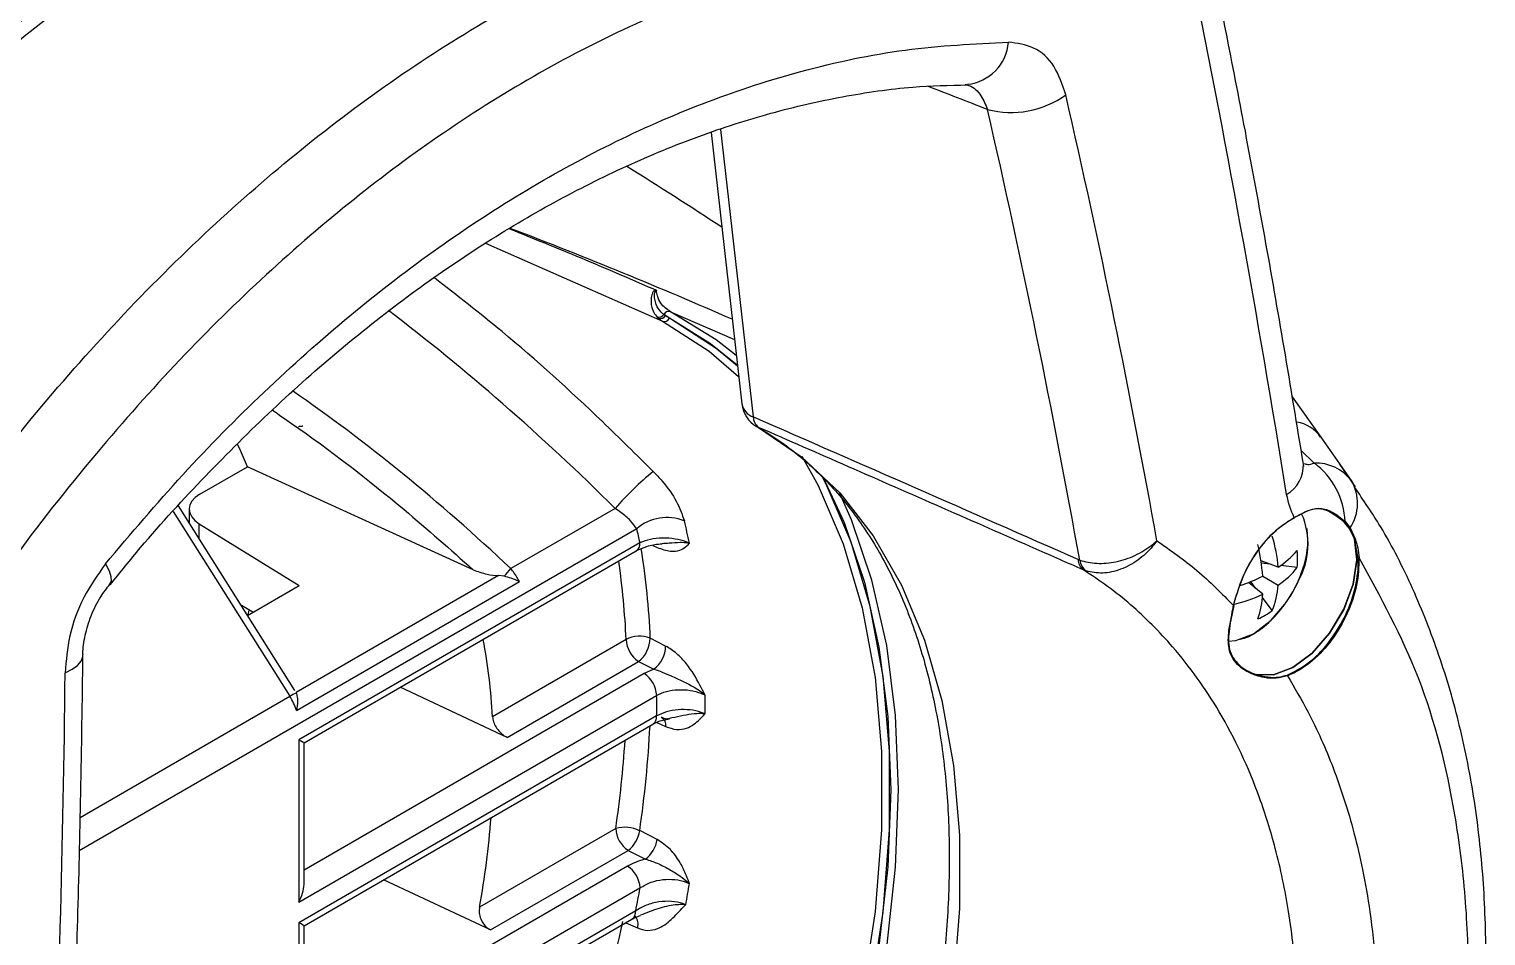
# Model space of a CAD drawing. Extents: x 6 to 134, y 3 to 97.
# Drawn here: x 103.651 to 106.092, y 7.156 to 8.675 of the extents above; entities that cross this region are included whole.
import ezdxf

# ---------------------------------------------------------------- set-up
doc = ezdxf.new("R2010")
doc.units = 0
doc.header["$MEASUREMENT"] = 0
doc.layers.add('OBJECT', color=7, linetype='CONTINUOUS')

msp = doc.modelspace()

# ---------------------------------------------------------------- linework, layer by layer
at = {"layer": 'OBJECT'}
for p, q in [((104.7937, 8.5016), (104.8451, 8.0472)), ((104.8097, 8.5068), (104.8643, 8.0253)), ((104.4158, 8.3164), (104.7125, 8.1857)), ((104.7255, 8.2016), (104.8329, 8.1551)), ((104.7035, 8.1925), (104.7058, 8.1903)), ((104.7058, 8.1903), (104.7125, 8.1857)), ((104.7172, 8.1951), (104.7146, 8.1968)), ((104.7238, 8.1906), (104.7172, 8.1951)), ((104.7172, 8.1951), (104.7241, 8.1914)), ((105.7675, 8.059), (105.8151, 7.9917)), ((104.87, 8.0095), (104.8734, 8.0078)), ((105.8151, 7.9917), (105.8661, 7.9188)), ((105.8042, 7.9482), (105.7824, 7.9692)), ((103.937, 7.8959), (104.0168, 7.942)), ((104.3951, 7.7695), (104.0168, 7.942)), ((105.8707, 7.9124), (105.8472, 7.946)), ((105.8661, 7.9188), (105.8703, 7.9121)), ((105.8703, 7.9121), (105.8727, 7.9081)), ((103.8926, 7.8668), (104.0879, 7.5575)), ((104.0965, 7.5675), (103.9014, 7.8765)), ((103.9194, 7.8712), (103.9194, 7.8481)), ((104.633, 7.8722), (104.4582, 7.7713)), ((104.6692, 7.8381), (103.7349, 7.2987)), ((103.9362, 7.8465), (104.1037, 7.743)), ((103.9362, 7.8214), (103.9362, 7.8465)), ((105.863, 7.8389), (105.8546, 7.8493)), ((105.8559, 7.85), (105.8645, 7.8394)), ((105.8715, 7.8212), (105.863, 7.8389)), ((105.8645, 7.8394), (105.873, 7.8215)), ((104.6746, 7.8147), (104.1029, 7.4846)), ((104.696, 7.8103), (104.7033, 7.8068)), ((105.8715, 7.8212), (105.8716, 7.8209)), ((105.8778, 7.7891), (105.8716, 7.8209)), ((105.8731, 7.8213), (105.873, 7.8215)), ((104.1117, 7.4796), (104.6684, 7.801)), ((105.4088, 7.7865), (105.4113, 7.7855)), ((105.4221, 7.7675), (105.4171, 7.7694)), ((105.7439, 7.7736), (105.7151, 7.7844)), ((105.7296, 7.7789), (105.7157, 7.7806)), ((105.7758, 7.7735), (105.7484, 7.7767)), ((104.0172, 7.6931), (104.1037, 7.743)), ((104.4378, 7.7596), (104.0985, 7.5637)), ((104.099, 7.534), (104.4725, 7.7496)), ((104.4469, 7.7585), (104.4378, 7.7596)), ((105.7179, 7.7286), (105.6942, 7.7482)), ((105.7061, 7.7384), (105.6978, 7.7496)), ((105.7179, 7.7586), (105.7439, 7.7436)), ((105.6694, 7.7093), (105.6714, 7.7184)), ((105.6716, 7.719), (105.6714, 7.7184)), ((105.6717, 7.7185), (105.6718, 7.7191)), ((105.734, 7.701), (105.7175, 7.7232)), ((104.0262, 7.6983), (104.0069, 7.7094)), ((104.0183, 7.6937), (104.0197, 7.702)), ((105.6644, 7.6849), (105.6694, 7.7093)), ((105.6693, 7.7098), (105.6645, 7.6858)), ((105.6644, 7.6849), (105.6643, 7.6846)), ((105.6647, 7.6849), (105.6648, 7.6853)), ((104.6514, 7.6524), (104.4275, 7.5232)), ((104.7176, 7.6417), (104.6919, 7.6547)), ((104.452, 7.4888), (104.6722, 7.6159)), ((104.6722, 7.6159), (104.698, 7.603)), ((104.6817, 7.5956), (104.1117, 7.2665)), ((104.698, 7.603), (104.6817, 7.5956)), ((105.7071, 7.5938), (105.707, 7.5938)), ((105.707, 7.5923), (105.7071, 7.5922)), ((104.452, 7.4888), (104.2729, 7.5726)), ((103.7365, 7.3547), (104.0879, 7.5575)), ((104.0985, 7.5637), (104.0988, 7.5627)), ((104.1029, 7.2129), (104.7025, 7.5591)), ((104.7025, 7.5246), (104.1029, 7.1784)), ((104.1117, 7.1734), (104.6963, 7.5109)), ((104.703, 7.5138), (104.7176, 7.507)), ((104.1029, 7.4846), (104.1029, 7.2129)), ((104.1117, 7.2425), (104.1117, 7.4796)), ((104.6339, 7.3362), (104.4057, 7.2044)), ((104.7033, 7.3178), (104.6741, 7.3326)), ((104.424, 7.1664), (104.6548, 7.2996)), ((104.6548, 7.2996), (104.684, 7.2849)), ((104.6538, 7.2733), (104.1117, 6.9603)), ((104.424, 7.1664), (104.2451, 7.2504)), ((104.1029, 6.9067), (104.6746, 7.2367)), ((104.6674, 7.1982), (104.1029, 6.8722)), ((104.1029, 7.1784), (104.1029, 6.9067)), ((104.1117, 6.8672), (104.6612, 7.1844)), ((104.6509, 7.1785), (104.6703, 7.1696)), ((104.1117, 6.9362), (104.1117, 7.1734))]:
    msp.add_line(p, q, dxfattribs=at)
at = {"layer": 'OBJECT', "flags": 128}
for points in [[(105.0204, 9.2351), (104.8927, 9.2331), (104.761, 9.2183), (104.626, 9.1908), (104.4882, 9.1508), (104.3484, 9.0985), (104.2073, 9.0341), (104.0654, 8.9579), (103.9235, 8.8703), (103.7824, 8.7717), (103.6426, 8.6626), (103.5048, 8.5436), (103.3698, 8.4151), (103.2381, 8.2779), (103.1104, 8.1325)], [(104.8359, 8.1283), (104.8021, 8.1547), (104.7255, 8.2016)], [(104.7125, 8.1857), (104.7905, 8.1355), (104.8399, 8.0931)], [(104.838, 8.1105), (104.8023, 8.1402), (104.7238, 8.1906)], [(104.7241, 8.1914), (104.7929, 8.1483), (104.8378, 8.1118)], [(104.8734, 8.0078), (104.9451, 7.9587), (105.0092, 7.898), (105.0653, 7.8262), (105.1127, 7.7439), (105.1512, 7.6518), (105.1803, 7.5507), (105.1999, 7.4415), (105.2097, 7.325), (105.2097, 7.2024), (105.1999, 7.0746), (105.1803, 6.9428), (105.1512, 6.8081), (105.1127, 6.6716), (105.0653, 6.5345), (105.0092, 6.3979), (104.9451, 6.2632), (104.8734, 6.1313)], [(104.0168, 7.942), (104.0054, 7.9692), (104.0004, 7.98)], [(104.9458, 7.9599), (104.9732, 7.9106), (105.0152, 7.813), (105.0471, 7.7056), (105.0684, 7.5892), (105.0792, 7.4649), (105.0792, 7.3338), (105.0684, 7.1971), (105.0471, 7.056), (105.0152, 6.9118), (104.9732, 6.7658), (104.9215, 6.6193), (104.8604, 6.4735), (104.7905, 6.3299), (104.7125, 6.1896)], [(104.9811, 7.9253), (105.0167, 7.8485), (105.0506, 7.7484), (105.075, 7.6399), (105.0897, 7.5237), (105.0946, 7.4008), (105.0897, 7.2722), (105.075, 7.1391), (105.0506, 7.0023), (105.0167, 6.8631), (104.9736, 6.7227), (104.9216, 6.5821), (104.8612, 6.4424), (104.7929, 6.305), (104.7172, 6.1707)], [(104.7238, 6.1829), (104.8023, 6.3239), (104.8726, 6.4684), (104.934, 6.615), (104.9861, 6.7624), (105.0284, 6.9093), (105.0604, 7.0543), (105.0819, 7.1962), (105.0927, 7.3337), (105.0927, 7.4656), (105.0819, 7.5906), (105.0604, 7.7077), (105.0284, 7.8158), (104.9861, 7.9139), (104.9795, 7.9267)], [(104.7255, 6.1595), (104.8021, 6.2949), (104.8714, 6.4336), (104.9325, 6.5745), (104.9852, 6.7165), (105.0289, 6.8583), (105.0632, 6.9989), (105.0879, 7.137), (105.1029, 7.2715), (105.1079, 7.4013), (105.1029, 7.5253), (105.0879, 7.6426), (105.0632, 7.7521), (105.0289, 7.853), (105.0096, 7.8969)], [(105.707, 7.5938), (105.7361, 7.5933), (105.7684, 7.6058), (105.8007, 7.6299), (105.8301, 7.6634), (105.8537, 7.7032), (105.8693, 7.7454), (105.8755, 7.786), (105.8715, 7.8212)], [(105.8716, 7.8209), (105.8755, 7.7857), (105.8693, 7.7451), (105.8537, 7.703), (105.8301, 7.6633), (105.8007, 7.6298), (105.7684, 7.6058), (105.7362, 7.5934), (105.7071, 7.5938)], [(103.779, 7.7793), (103.7851, 7.7679), (103.7883, 7.758), (103.7884, 7.7501), (103.7859, 7.7452)], [(105.6716, 7.719), (105.6717, 7.719), (105.6718, 7.7191), (105.6718, 7.7191), (105.6718, 7.7192), (105.6718, 7.7192), (105.6718, 7.7193), (105.6717, 7.7193)], [(105.7027, 7.6623), (105.7323, 7.685), (105.7551, 7.7117)], [(105.6603, 7.6499), (105.6731, 7.6509), (105.7027, 7.6623)], [(103.7114, 7.597), (103.7232, 7.6028), (103.7323, 7.6093), (103.7383, 7.6165), (103.7411, 7.624), (103.7413, 7.6264)]]:
    msp.add_lwpolyline(points, dxfattribs=at)
at = {"layer": 'OBJECT'}
for centre, radius, start, end in [((105.2151, 8.6591), 0.0772, 275.9352, 355.2702), ((105.2964, 8.691), 0.1559, 255.3028, 306.0026), ((104.7229, 8.1927), 0.00922, 73.8895, 153.488), ((104.7059, 8.2027), 0.0105, 256.3124, 325.7993), ((104.7083, 8.2002), 0.0102, 255.5852, 329.8939), ((104.7154, 8.1945), 0.0093, 251.9303, 335.2998), ((104.8948, 8.0529), 0.05, 186.463, 240.2141), ((104.8736, 8.0528), 0.029, 191.0797, 251.2745), ((104.8867, 8.0258), 0.0224, 181.1818, 233.5138), ((105.7642, 7.9553), 0.0625, 35.5766, 79.9448), ((105.0209, 7.5351), 0.5139, 129.0856, 139.0095), ((105.7298, 7.9442), 0.0564, 299.9718, 2.3609), ((105.8068, 7.8737), 0.0745, 37.2018, 91.9632), ((105.7273, 7.8451), 0.1287, 2.1796, 53.2658), ((105.8026, 7.8804), 0.0742, 326.445, 31.1312), ((105.6687, 7.8124), 0.1252, 330.0385, 23.8636), ((104.7199, 7.7783), 0.0785, 68.3317, 130.318), ((103.6682, 7.5921), 1.0308, 12.4712, 13.8056), ((103.7005, 7.5937), 1.0796, 11.7668, 13.8002), ((105.7706, 7.8567), 0.00047, 235.2929, 12.3578), ((105.8548, 7.8504), 0.00116, 258.6993, 337.1268), ((105.8634, 7.84), 0.00117, 249.8848, 330.0489), ((104.6603, 7.8129), 0.0144, 304.1262, 7.186), ((105.4056, 7.7377), 0.313, 3.8355, 13.6656), ((105.4963, 7.7534), 0.2484, 4.6605, 16.895), ((105.872, 7.8224), 0.00132, 249.9257, 318.8212), ((105.8721, 7.8221), 0.00132, 249.1462, 318.6593), ((103.3881, 7.5989), 1.305, 2.4479, 9.0766), ((105.4316, 7.7871), 0.0229, 181.432, 230.4982), ((105.6591, 7.903), 0.1546, 303.2272, 318.9729), ((105.6365, 7.7875), 0.14, 354.2678, 5.7322), ((105.8785, 7.7906), 0.00161, 245.9504, 297.9593), ((104.2639, 7.9315), 0.2518, 316.5991, 320.4981), ((103.3502, 7.5959), 1.3024, 2.4877, 8.3024), ((105.4387, 7.7896), 0.0276, 188.5566, 233.1411), ((105.6651, 7.8598), 0.1404, 304.1266, 322.0436), ((105.5828, 8.033), 0.3059, 288.5502, 296.2172), ((105.6039, 7.7537), 0.1404, 337.9552, 355.8706), ((105.5759, 7.8406), 0.2208, 324.2814, 335.724), ((105.8613, 7.662), 0.1983, 163.1737, 173.2362), ((105.8612, 7.662), 0.1982, 163.34, 173.1275), ((105.6116, 7.9531), 0.2484, 283.1028, 295.3367), ((105.6715, 7.7187), 0.000261, 260.4754, 328.2065), ((105.5635, 7.7374), 0.1547, 341.0252, 356.7698), ((105.6694, 7.7095), 0.000209, 258.251, 72.24), ((105.6522, 7.8147), 0.14, 294.2647, 305.73), ((105.6642, 7.6851), 0.000475, 275.9137, 345.7911), ((105.6643, 7.6854), 0.000469, 275.606, 346.004), ((103.434, 7.4704), 0.9949, 3.0404, 10.5721), ((104.6738, 7.6137), 0.0448, 66.2433, 120.0752), ((104.6976, 7.6546), 0.0462, 182.6523, 236.7703), ((104.6412, 7.656), 0.0506, 307.7417, 358.5438), ((104.667, 7.643), 0.0506, 307.7424, 358.5292), ((104.6564, 7.5569), 0.0462, 2.6523, 56.7703), ((105.7062, 7.5931), 0.00114, 315.4092, 40.8364), ((105.7063, 7.593), 0.00114, 315.4895, 41.7604), ((105.7579, 7.592), 0.00135, 354.5711, 55.6349), ((104.1176, 7.5089), 0.057, 109.2734, 121.4788), ((103.1923, 7.5418), 1.5103, 359.3466, 0.6534), ((103.217, 7.5439), 1.5667, 359.4233, 0.5767), ((104.6882, 7.5228), 0.0144, 304.1262, 7.186), ((104.7033, 7.5097), 0.0146, 349.1504, 59.1573), ((102.8551, 7.6004), 1.8386, 351.6231, 357.1195), ((102.8208, 7.6022), 1.8326, 351.6513, 356.2962), ((102.9077, 7.4752), 1.5223, 349.7534, 355.4468), ((104.6493, 7.2823), 0.056, 63.8019, 105.9612), ((104.6801, 7.3383), 0.0462, 182.6523, 236.7703), ((104.6231, 7.3403), 0.0516, 307.9074, 351.3292), ((104.6523, 7.3256), 0.0516, 307.9074, 351.3281), ((104.6285, 7.2346), 0.0462, 2.6523, 56.7703), ((102.6517, 7.5933), 2.0542, 348.9079, 350.0029), ((102.6853, 7.592), 2.1012, 349.4869, 350.4595), ((102.3276, 7.6968), 2.3753, 342.2296, 347.4481), ((104.6531, 7.1964), 0.0144, 304.1262, 7.186), ((104.6512, 7.1762), 0.0203, 340.8125, 40.9305)]:
    msp.add_arc(centre, radius, start, end, dxfattribs=at)
for centre, major_axis, ratio, start_param, end_param in [((95.1069, 14.9486), (-8.6782, 15.0549), 0.435892, 3.994547, 4.058995), ((134.492, -5.6522), (41.2224, -18.0402), 0.041121, 2.377001, 2.380446), ((91.8816, 13.0867), (-11.7585, 13.1395), 0.561291, 3.880449, 3.934317), ((91.8206, 13.0316), (-11.7075, 13.0528), 0.561109, 3.878912, 3.933702), ((100.5163, 8.0486), (5.4469, -1.2998), 0.337357, 0.746749, 0.792448), ((102.9213, 7.5433), (3.5048, -0.8364), 0.337357, 1.077624, 1.199033), ((104.1043, 6.4002), (-1.4456, 2.1448), 0.522119, 5.078185, 5.290091), ((104.0764, 6.4433), (-1.2421, 1.844), 0.519337, 5.123317, 5.358835), ((104.8849, 7.2703), (10.7401, -4.7129), 0.058267, 1.54758, 1.598277), ((103.9794, 7.8706), (0.06, -0.0009), 0.587275, 2.36523, 3.918573), ((92.8325, 13.6356), (-5.5041, 16.751), 0.560269, 4.114052, 4.16792), ((104.0608, 7.5359), (-0.0296, 0.0522), 0.572321, 4.36382, 4.804025), ((104.0817, 7.4969), (0.03, -0.0173), 0.00007, 6.283145, 7.068624), ((104.0817, 7.2251), (0.0212, 0.0367), 0.577335, 4.71243, 5.497828), ((104.0817, 7.1907), (0.03, -0.0173), 0.00007, 0.000041, 0.785439)]:
    msp.add_ellipse(centre, major_axis=major_axis, ratio=ratio, start_param=start_param, end_param=end_param, dxfattribs=at)
for points, knots in [([(105.0014, 9.2423), (104.9798, 9.2427), (104.9179, 9.2439), (104.8128, 9.2369), (104.6854, 9.2179), (104.5553, 9.1874), (104.4231, 9.1456), (104.2892, 9.0928), (104.1545, 9.0292), (104.0194, 8.9551), (103.8846, 8.8709), (103.7505, 8.7768), (103.6179, 8.6734), (103.4872, 8.5611), (103.3591, 8.4404), (103.2362, 8.3141), (103.1452, 8.2127), (103.096, 8.1547), (103.0843, 8.1409)], [0, 0, 0, 0, 0.035881, 0.103149, 0.170543, 0.238092, 0.305759, 0.373505, 0.4413, 0.509118, 0.576941, 0.644755, 0.712555, 0.780338, 0.848103, 0.91585, 0.98002, 1, 1, 1, 1]), ([(103.3833, 7.653), (103.4251, 7.7149), (103.5089, 7.8392), (103.6456, 8.0143), (103.7905, 8.1802), (103.9418, 8.332), (104.0974, 8.4683), (104.257, 8.589), (104.422, 8.6946), (104.5883, 8.782), (104.7538, 8.8508), (104.9179, 8.9015), (105.0825, 8.9346), (105.2476, 8.9488), (105.4117, 8.945), (105.5171, 8.9252), (105.57, 8.9153)], [0, 0, 0, 0, 0.069874, 0.140224, 0.21209, 0.284485, 0.354361, 0.42473, 0.496663, 0.569139, 0.63829, 0.70792, 0.779053, 0.850702, 0.925062, 1, 1, 1, 1]), ([(105.7862, 7.9465), (105.7755, 8.0114), (105.7446, 8.1995), (105.6907, 8.5001), (105.6431, 8.7384), (105.6208, 8.8503)], [0, 0, 0, 0, 0.218244, 0.632955, 1, 1, 1, 1]), ([(105.5929, 8.8006), (105.5456, 8.8098), (105.4506, 8.8284), (105.2999, 8.8348), (105.1437, 8.8245), (104.9847, 8.7956), (104.8252, 8.7492), (104.6656, 8.6854), (104.5049, 8.6035), (104.3472, 8.505), (104.1945, 8.3918), (104.0468, 8.265), (103.9023, 8.1227), (103.7587, 7.9614), (103.6173, 7.7824), (103.5281, 7.6495), (103.4834, 7.5828)], [0, 0, 0, 0, 0.069423, 0.139315, 0.210704, 0.282616, 0.352042, 0.421958, 0.493432, 0.565446, 0.634079, 0.703187, 0.773786, 0.844894, 0.922121, 1, 1, 1, 1]), ([(103.779, 7.7793), (103.8218, 7.8299), (103.9076, 7.931), (104.0448, 8.0697), (104.188, 8.1973), (104.3354, 8.3105), (104.4845, 8.4077), (104.6356, 8.4898), (104.7892, 8.5564), (104.9514, 8.6087), (105.1204, 8.6446), (105.2346, 8.6501), (105.292, 8.6528)], [0, 0, 0, 0, 0.095398, 0.1907956, 0.2889546, 0.3871132, 0.4825164, 0.5779195, 0.6761072, 0.7742954, 0.8866036, 1, 1, 1, 1]), ([(105.388, 8.5649), (105.3823, 8.5819), (105.3708, 8.6158), (105.336, 8.647), (105.3065, 8.6509), (105.292, 8.6528)], [0, 0, 0, 0, 0.336948, 0.673845, 1, 1, 1, 1]), ([(103.787, 7.7444), (103.8038, 7.7653), (103.8554, 7.829), (103.9461, 7.9273), (104.0582, 8.039), (104.1737, 8.1411), (104.2913, 8.2334), (104.4107, 8.3153), (104.531, 8.3865), (104.6522, 8.4472), (104.7736, 8.497), (104.8945, 8.5359), (105.0143, 8.5631), (105.1243, 8.5791), (105.1927, 8.5807), (105.223, 8.5813)], [0, 0, 0, 0, 0.039656, 0.121177, 0.202688, 0.284193, 0.365707, 0.446584, 0.527357, 0.608337, 0.689554, 0.771035, 0.852808, 0.934912, 1, 1, 1, 1]), ([(105.2192, 8.5821), (105.2214, 8.5816), (105.2323, 8.5792), (105.2466, 8.565), (105.2536, 8.5481), (105.2568, 8.5402)], [0, 0, 0, 0, 0.119031, 0.589735, 1, 1, 1, 1]), ([(104.4561, 8.3403), (104.4961, 8.3242), (104.5763, 8.2919), (104.6574, 8.257), (104.6988, 8.2389), (104.7002, 8.2383)], [0, 0, 0, 0, 0.489015, 0.981928, 1, 1, 1, 1]), ([(104.6969, 7.934), (104.6686, 7.962), (104.5865, 8.043), (104.4653, 8.1532), (104.3682, 8.2285), (104.3301, 8.2581)], [0, 0, 0, 0, 0.242395, 0.702748, 1, 1, 1, 1]), ([(104.7002, 8.2383), (104.7001, 8.2382), (104.699, 8.2379), (104.697, 8.236), (104.6944, 8.2308), (104.6931, 8.2244), (104.6929, 8.2128), (104.696, 8.2016), (104.7015, 8.1949), (104.7035, 8.1925)], [0, 0, 0, 0, 0.00812, 0.048438, 0.130028, 0.293206, 0.393297, 0.782545, 1, 1, 1, 1]), ([(104.7146, 8.1968), (104.7124, 8.1987), (104.706, 8.204), (104.7012, 8.2135), (104.6991, 8.2237), (104.6988, 8.2295), (104.6995, 8.2343), (104.7004, 8.2363), (104.701, 8.2368), (104.7013, 8.237), (104.7015, 8.237), (104.7018, 8.2369), (104.702, 8.2368), (104.7021, 8.2368), (104.7021, 8.2367)], [0, 0, 0, 0, 0.2144588, 0.6020382, 0.702181, 0.8645856, 0.9422972, 0.9755715, 0.9831552, 0.9864719, 0.9906549, 0.9948579, 0.9954935, 1, 1, 1, 1]), ([(104.7021, 8.2367), (104.7021, 8.2368), (104.7021, 8.2368), (104.7018, 8.2372), (104.7013, 8.2378), (104.7006, 8.2381), (104.7002, 8.2383)], [0, 0, 0, 0, 0.054632, 0.112789, 0.553218, 1, 1, 1, 1]), ([(104.7255, 8.2016), (104.7197, 8.2056), (104.7105, 8.212), (104.7041, 8.2259), (104.7027, 8.2339), (104.7021, 8.2367)], [0, 0, 0, 0, 0.5180864, 0.8253486, 1, 1, 1, 1]), ([(104.0583, 8.037), (104.0692, 8.0295), (104.145, 7.9776), (104.2588, 7.8901), (104.3568, 7.8034), (104.3951, 7.7695)], [0, 0, 0, 0, 0.092832, 0.645197, 1, 1, 1, 1]), ([(104.1024, 8.0096), (104.1024, 8.0096), (104.103, 8.0096), (104.1054, 8.0096), (104.1079, 8.0098), (104.1094, 8.0102), (104.1096, 8.0103)], [0, 0, 0, 0, 0.012657, 0.192934, 0.849546, 1, 1, 1, 1]), ([(104.87, 8.0095), (104.8813, 8.0026), (104.9154, 7.982), (104.9673, 7.9399), (105.0231, 7.8795), (105.0714, 7.8092), (105.1121, 7.7298), (105.1449, 7.642), (105.1694, 7.5462), (105.1857, 7.4434), (105.1935, 7.334), (105.1927, 7.219), (105.1833, 7.0993), (105.1654, 6.9756), (105.139, 6.849), (105.1043, 6.7205), (105.0615, 6.591), (105.0111, 6.4616), (104.9532, 6.3334), (104.8991, 6.2274), (104.8636, 6.1651), (104.8515, 6.1439)], [0, 0, 0, 0, 0.028596, 0.085585, 0.142402, 0.1988, 0.254729, 0.310266, 0.365533, 0.420641, 0.475673, 0.530683, 0.585696, 0.640731, 0.695799, 0.750901, 0.806034, 0.861195, 0.916377, 0.971573, 1, 1, 1, 1]), ([(105.4171, 7.7694), (105.3909, 7.7809), (105.2597, 7.8386), (105.0785, 7.9181), (104.9235, 7.9859), (104.8734, 8.0078)], [0, 0, 0, 0, 0.144675, 0.723378, 1, 1, 1, 1]), ([(104.6969, 7.934), (104.702, 7.9287), (104.7172, 7.9126), (104.7377, 7.8836), (104.7452, 7.862), (104.7489, 7.8512)], [0, 0, 0, 0, 0.201185, 0.599014, 1, 1, 1, 1]), ([(105.7871, 7.9425), (105.7868, 7.9424), (105.7865, 7.9424), (105.7863, 7.9464), (105.7862, 7.9467)], [0, 0, 0, 0, 0.912527, 1, 1, 1, 1]), ([(105.7875, 7.9474), (105.7894, 7.9467), (105.7946, 7.9447), (105.8005, 7.9468), (105.8042, 7.9482)], [0, 0, 0, 0, 0.376142, 1, 1, 1, 1]), ([(105.7711, 7.8568), (105.771, 7.8569), (105.7648, 7.8677), (105.7614, 7.8816), (105.758, 7.8954)], [0, 0, 0, 0, 0.0080179, 1, 1, 1, 1]), ([(105.8745, 6.1636), (105.8865, 6.1914), (105.9197, 6.2682), (105.9648, 6.3951), (106.0102, 6.5434), (106.0459, 6.691), (106.072, 6.8368), (106.0878, 6.9795), (106.0934, 7.1185), (106.0888, 7.253), (106.0742, 7.3832), (106.0495, 7.5082), (106.015, 7.6272), (105.9704, 7.7388), (105.9232, 7.8329), (105.8869, 7.8858), (105.8721, 7.9073)], [0, 0, 0, 0, 0.042764, 0.1184, 0.194288, 0.270285, 0.346223, 0.421983, 0.497056, 0.5719, 0.647075, 0.722486, 0.797979, 0.873351, 0.948419, 1, 1, 1, 1]), ([(104.6692, 7.8381), (104.666, 7.8426), (104.6596, 7.8516), (104.6458, 7.8634), (104.6362, 7.87), (104.633, 7.8722)], [0, 0, 0, 0, 0.396075, 0.797134, 1, 1, 1, 1]), ([(105.8546, 7.8493), (105.8441, 7.8573), (105.8255, 7.8717), (105.8005, 7.8722), (105.7847, 7.8638), (105.7723, 7.8573), (105.7704, 7.8563)], [0, 0, 0, 0, 0.35074, 0.624871, 0.939556, 1, 1, 1, 1]), ([(105.7711, 7.8568), (105.7816, 7.8626), (105.7997, 7.8726), (105.8209, 7.8732), (105.8418, 7.8627), (105.8523, 7.8532), (105.8559, 7.85)], [0, 0, 0, 0, 0.356931, 0.612992, 0.87017, 1, 1, 1, 1]), ([(105.7704, 7.8563), (105.7584, 7.8487), (105.7346, 7.8334), (105.7033, 7.7947), (105.682, 7.755), (105.6745, 7.7293), (105.6715, 7.7194)], [0, 0, 0, 0, 0.275405, 0.550801, 0.826443, 1, 1, 1, 1]), ([(105.6716, 7.719), (105.6767, 7.735), (105.6868, 7.7669), (105.7148, 7.8104), (105.7442, 7.8408), (105.7636, 7.8524), (105.7711, 7.8568)], [0, 0, 0, 0, 0.276322, 0.552658, 0.828641, 1, 1, 1, 1]), ([(105.7016, 7.6614), (105.7069, 7.6648), (105.7221, 7.6745), (105.7458, 7.6978), (105.7694, 7.7317), (105.7861, 7.7694), (105.795, 7.8067), (105.7931, 7.8284), (105.7922, 7.8388)], [0, 0, 0, 0, 0.0971, 0.280145, 0.462936, 0.645786, 0.829653, 1, 1, 1, 1]), ([(104.6686, 7.801), (104.6689, 7.8012), (104.673, 7.804), (104.6863, 7.8088), (104.7016, 7.8127), (104.7107, 7.8126), (104.7119, 7.8126)], [0, 0, 0, 0, 0.036416, 0.472607, 0.929098, 1, 1, 1, 1]), ([(104.7574, 7.8138), (104.7556, 7.8146), (104.7485, 7.8177), (104.7333, 7.8215), (104.7122, 7.823), (104.6912, 7.8209), (104.6802, 7.8168), (104.6746, 7.8147)], [0, 0, 0, 0, 0.075653, 0.298165, 0.527692, 0.762957, 1, 1, 1, 1]), ([(104.7033, 7.8068), (104.711, 7.8041), (104.7254, 7.7989), (104.7409, 7.8014), (104.7504, 7.8067), (104.7551, 7.8112), (104.757, 7.8134), (104.7574, 7.8138), (104.7574, 7.8138)], [0, 0, 0, 0, 0.315257, 0.591484, 0.816993, 0.968793, 0.996835, 1, 1, 1, 1]), ([(104.7574, 7.8138), (104.7573, 7.8138), (104.7565, 7.814), (104.7517, 7.8146), (104.7409, 7.8152), (104.7262, 7.814), (104.7158, 7.8133), (104.7119, 7.813)], [0, 0, 0, 0, 0.005713, 0.066025, 0.371179, 0.76651, 1, 1, 1, 1]), ([(105.4113, 7.7855), (105.4206, 7.7832), (105.4393, 7.7785), (105.4723, 7.7818), (105.5047, 7.7924), (105.5271, 7.8062), (105.5379, 7.8155), (105.5405, 7.8181), (105.5406, 7.8181)], [0, 0, 0, 0, 0.228126, 0.45619, 0.68593, 0.91858, 0.996838, 1, 1, 1, 1]), ([(105.5406, 7.8181), (105.5406, 7.818), (105.5383, 7.8148), (105.5292, 7.8028), (105.5095, 7.7844), (105.4801, 7.7688), (105.4492, 7.7618), (105.4311, 7.7656), (105.4221, 7.7675)], [0, 0, 0, 0, 0.003163, 0.081336, 0.313863, 0.543601, 0.771772, 1, 1, 1, 1]), ([(105.5406, 7.8181), (105.5635, 7.8021), (105.6093, 7.77), (105.6493, 7.7296), (105.6694, 7.7093)], [0, 0, 0, 0, 0.498582, 1, 1, 1, 1]), ([(105.8731, 7.8213), (105.8746, 7.8163), (105.8778, 7.8063), (105.8788, 7.7949), (105.8793, 7.7892)], [0, 0, 0, 0, 0.495343, 1, 1, 1, 1]), ([(105.7587, 7.5931), (105.7707, 7.5989), (105.7946, 7.6105), (105.8285, 7.6451), (105.8558, 7.6879), (105.8737, 7.7353), (105.8785, 7.7695), (105.8779, 7.7864), (105.8778, 7.7891)], [0, 0, 0, 0, 0.192566, 0.385131, 0.577738, 0.770507, 0.963514, 1, 1, 1, 1]), ([(105.8793, 7.7892), (105.8788, 7.7742), (105.8778, 7.7444), (105.8611, 7.6959), (105.8352, 7.6514), (105.802, 7.6154), (105.7755, 7.5982), (105.7614, 7.5927), (105.7593, 7.5919)], [0, 0, 0, 0, 0.19324, 0.386487, 0.579566, 0.772391, 0.965024, 1, 1, 1, 1]), ([(105.8793, 6.2157), (105.9139, 6.3101), (105.9841, 6.5011), (106.035, 6.7412), (106.058, 6.9332), (106.0645, 7.0798), (106.0592, 7.2226), (106.0371, 7.3965), (105.9864, 7.5953), (105.9153, 7.724), (105.8793, 7.7892)], [0, 0, 0, 0, 0.1583077, 0.3203927, 0.4074997, 0.4946069, 0.5842283, 0.6738496, 0.8349382, 1, 1, 1, 1]), ([(103.779, 7.7793), (103.7661, 7.7612), (103.7405, 7.7249), (103.7166, 7.6593), (103.7131, 7.6175), (103.7114, 7.597)], [0, 0, 0, 0, 0.3379267, 0.67584, 1, 1, 1, 1]), ([(104.3951, 7.7695), (104.4026, 7.7666), (104.4158, 7.7616), (104.4312, 7.7602), (104.4378, 7.7596)], [0, 0, 0, 0, 0.575319, 1, 1, 1, 1]), ([(104.4725, 7.7496), (104.4699, 7.7544), (104.4658, 7.7619), (104.4602, 7.7689), (104.4582, 7.7713)], [0, 0, 0, 0, 0.646691, 1, 1, 1, 1]), ([(105.4171, 5.8771), (105.4479, 5.9289), (105.5102, 6.0336), (105.5896, 6.1963), (105.6459, 6.3339), (105.6922, 6.4682), (105.7276, 6.5935), (105.7559, 6.733), (105.7703, 6.8457), (105.7777, 6.9604), (105.7766, 7.074), (105.7634, 7.1959), (105.7417, 7.2989), (105.7061, 7.4133), (105.6514, 7.5297), (105.5858, 7.6211), (105.5218, 7.6897), (105.4719, 7.7332), (105.4308, 7.7603), (105.4171, 7.7694)], [0, 0, 0, 0, 0.070792, 0.143093, 0.215241, 0.251103, 0.319013, 0.379895, 0.436987, 0.472592, 0.54001, 0.600446, 0.657115, 0.705414, 0.796026, 0.876457, 0.907237, 0.969, 1, 1, 1, 1]), ([(103.7414, 7.6265), (103.7413, 7.6274), (103.7411, 7.6369), (103.7443, 7.6598), (103.7544, 7.6928), (103.7692, 7.7232), (103.7811, 7.7384), (103.7864, 7.7451)], [0, 0, 0, 0, 0.027623, 0.280577, 0.534101, 0.795896, 1, 1, 1, 1]), ([(104.4725, 7.7496), (104.4724, 7.7496), (104.4684, 7.7516), (104.4603, 7.7551), (104.4509, 7.7575), (104.4469, 7.7585)], [0, 0, 0, 0, 0.008868, 0.572493, 1, 1, 1, 1]), ([(105.6644, 7.6854), (105.6623, 7.6725), (105.6581, 7.6466), (105.6675, 7.6183), (105.6883, 7.6011), (105.7029, 7.5954), (105.707, 7.5938)], [0, 0, 0, 0, 0.306652, 0.614034, 0.892132, 1, 1, 1, 1]), ([(105.707, 7.5923), (105.7012, 7.5946), (105.6893, 7.5993), (105.6756, 7.6101), (105.6659, 7.6229), (105.6611, 7.6367), (105.6599, 7.6515), (105.6611, 7.6669), (105.6632, 7.6787), (105.6643, 7.6846)], [0, 0, 0, 0, 0.152268, 0.309201, 0.454216, 0.604716, 0.734315, 0.866596, 1, 1, 1, 1]), ([(104.7835, 7.5597), (104.7835, 7.5597), (104.7807, 7.5653), (104.7718, 7.5831), (104.7571, 7.6076), (104.7364, 7.6302), (104.7239, 7.6379), (104.7176, 7.6417)], [0, 0, 0, 0, 0.002802, 0.172015, 0.55712, 0.778452, 1, 1, 1, 1]), ([(105.681, 7.6533), (105.6852, 7.6543), (105.6921, 7.656), (105.6989, 7.6599), (105.7016, 7.6614)], [0, 0, 0, 0, 0.606777, 1, 1, 1, 1]), ([(103.7158, 6.759), (103.7191, 6.8306), (103.7287, 7.0411), (103.7373, 7.3303), (103.7402, 7.5491), (103.7413, 7.6264)], [0, 0, 0, 0, 0.249935, 0.734949, 1, 1, 1, 1]), ([(104.698, 7.603), (104.7026, 7.6014), (104.7126, 7.598), (104.7354, 7.5878), (104.7571, 7.5782), (104.7749, 7.5667), (104.7807, 7.5621), (104.7835, 7.5597), (104.7835, 7.5597)], [0, 0, 0, 0, 0.152597, 0.335216, 0.766583, 0.880806, 0.996721, 1, 1, 1, 1]), ([(105.7071, 7.5938), (105.7199, 7.5909), (105.7375, 7.5869), (105.7542, 7.5918), (105.7587, 7.5931)], [0, 0, 0, 0, 0.728741, 1, 1, 1, 1]), ([(105.7593, 7.5919), (105.7531, 7.5902), (105.7406, 7.5869), (105.7224, 7.588), (105.7115, 7.591), (105.7071, 7.5922)], [0, 0, 0, 0, 0.36126, 0.737829, 1, 1, 1, 1]), ([(105.7593, 7.5919), (105.7711, 7.5719), (105.7998, 7.5235), (105.8383, 7.4365), (105.8672, 7.3471), (105.8862, 7.2655), (105.8989, 7.192), (105.9089, 7.0995), (105.9126, 6.9885), (105.9063, 6.8527), (105.8894, 6.7221), (105.8659, 6.6054), (105.8438, 6.516), (105.8194, 6.4319), (105.7916, 6.3471), (105.7701, 6.2904), (105.7593, 6.262)], [0, 0, 0, 0, 0.062169, 0.150354, 0.244924, 0.29535, 0.351758, 0.419932, 0.50785, 0.596524, 0.708699, 0.776564, 0.832035, 0.887658, 0.94375, 1, 1, 1, 1]), ([(104.7025, 7.5591), (104.7078, 7.5615), (104.7183, 7.5664), (104.7383, 7.5692), (104.7587, 7.5681), (104.774, 7.5642), (104.7814, 7.5607), (104.7835, 7.5597)], [0, 0, 0, 0, 0.22747, 0.454853, 0.682237, 0.909584, 1, 1, 1, 1]), ([(104.0988, 7.5627), (104.0996, 7.5598), (104.101, 7.5539), (104.1008, 7.5435), (104.0997, 7.5368), (104.099, 7.5341), (104.099, 7.534)], [0, 0, 0, 0, 0.378286, 0.740602, 0.992265, 1, 1, 1, 1]), ([(104.4275, 7.5232), (104.4279, 7.5204), (104.4287, 7.5148), (104.4332, 7.5058), (104.4394, 7.4977), (104.4461, 7.4919), (104.4504, 7.4896), (104.452, 7.4888)], [0, 0, 0, 0, 0.2166094, 0.4331763, 0.6507765, 0.8695291, 1, 1, 1, 1]), ([(104.6964, 7.5109), (104.6967, 7.5111), (104.7005, 7.5136), (104.7098, 7.5176), (104.7201, 7.5193), (104.7239, 7.5199)], [0, 0, 0, 0, 0.049843, 0.656541, 1, 1, 1, 1]), ([(104.7835, 7.5281), (104.7814, 7.529), (104.774, 7.5321), (104.7587, 7.5354), (104.7383, 7.5356), (104.7182, 7.5322), (104.7078, 7.5271), (104.7025, 7.5246)], [0, 0, 0, 0, 0.090605, 0.317992, 0.545361, 0.772689, 1, 1, 1, 1]), ([(104.7225, 7.5203), (104.7224, 7.5202), (104.7203, 7.5191), (104.7178, 7.5193), (104.7124, 7.5218), (104.7108, 7.5225)], [0, 0, 0, 0, 0.046663, 0.727518, 1, 1, 1, 1]), ([(104.7176, 7.507), (104.7239, 7.5048), (104.7364, 7.5005), (104.7571, 7.5042), (104.7718, 7.5155), (104.7807, 7.5251), (104.7835, 7.5281), (104.7835, 7.5281)], [0, 0, 0, 0, 0.221548, 0.44288, 0.827985, 0.997198, 1, 1, 1, 1]), ([(104.7835, 7.5281), (104.7835, 7.5281), (104.7807, 7.5284), (104.7749, 7.5286), (104.7571, 7.5281), (104.7394, 7.5232), (104.7252, 7.5209), (104.7238, 7.5206)], [0, 0, 0, 0, 0.004604, 0.167339, 0.327699, 0.933305, 1, 1, 1, 1]), ([(104.7574, 7.2438), (104.7574, 7.2439), (104.757, 7.2448), (104.7551, 7.2504), (104.7504, 7.2627), (104.7409, 7.2816), (104.7254, 7.3033), (104.711, 7.3127), (104.7033, 7.3178)], [0, 0, 0, 0, 0.003165, 0.031207, 0.183007, 0.408516, 0.684743, 1, 1, 1, 1]), ([(104.684, 7.2849), (104.6831, 7.2847), (104.6719, 7.282), (104.6625, 7.2774), (104.6538, 7.2733)], [0, 0, 0, 0, 0.081826, 1, 1, 1, 1]), ([(104.684, 7.2849), (104.6906, 7.2828), (104.7041, 7.2784), (104.7235, 7.2681), (104.7409, 7.2576), (104.7517, 7.2491), (104.7565, 7.2446), (104.7573, 7.2438), (104.7574, 7.2438)], [0, 0, 0, 0, 0.24586, 0.504617, 0.760113, 0.957329, 0.996307, 1, 1, 1, 1]), ([(104.6746, 7.2367), (104.6806, 7.2402), (104.6918, 7.2467), (104.7128, 7.2512), (104.7331, 7.2514), (104.7481, 7.248), (104.7554, 7.2447), (104.7574, 7.2438)], [0, 0, 0, 0, 0.252206, 0.478104, 0.698136, 0.91548, 1, 1, 1, 1]), ([(104.4057, 7.2044), (104.4054, 7.2012), (104.4048, 7.1948), (104.4074, 7.1846), (104.4123, 7.1757), (104.4183, 7.1696), (104.4224, 7.1673), (104.424, 7.1664)], [0, 0, 0, 0, 0.220859, 0.441926, 0.657693, 0.867325, 1, 1, 1, 1]), ([(104.7512, 7.2086), (104.7496, 7.2093), (104.7425, 7.2121), (104.7274, 7.2149), (104.7059, 7.2139), (104.6845, 7.2084), (104.6731, 7.2016), (104.6674, 7.1982)], [0, 0, 0, 0, 0.06622, 0.289538, 0.521764, 0.760041, 1, 1, 1, 1]), ([(104.6703, 7.1696), (104.6761, 7.1678), (104.6875, 7.1641), (104.7078, 7.1686), (104.7278, 7.1832), (104.7417, 7.1992), (104.7498, 7.2073), (104.7511, 7.2086), (104.7512, 7.2086)], [0, 0, 0, 0, 0.174609, 0.349137, 0.641913, 0.941152, 0.997522, 1, 1, 1, 1]), ([(104.7512, 7.2086), (104.7511, 7.2087), (104.7488, 7.2088), (104.7432, 7.2089), (104.7281, 7.208), (104.7043, 7.2026), (104.6851, 7.1947), (104.6755, 7.1908)], [0, 0, 0, 0, 0.003779, 0.106782, 0.248279, 0.624078, 1, 1, 1, 1]), ([(104.6614, 7.1844), (104.6617, 7.1846), (104.665, 7.1869), (104.6706, 7.1888), (104.6757, 7.1905)], [0, 0, 0, 0, 0.092931, 1, 1, 1, 1])]:
    msp.add_open_spline(points, degree=3, knots=knots, dxfattribs=at)

doc.saveas('drawing.dxf')
